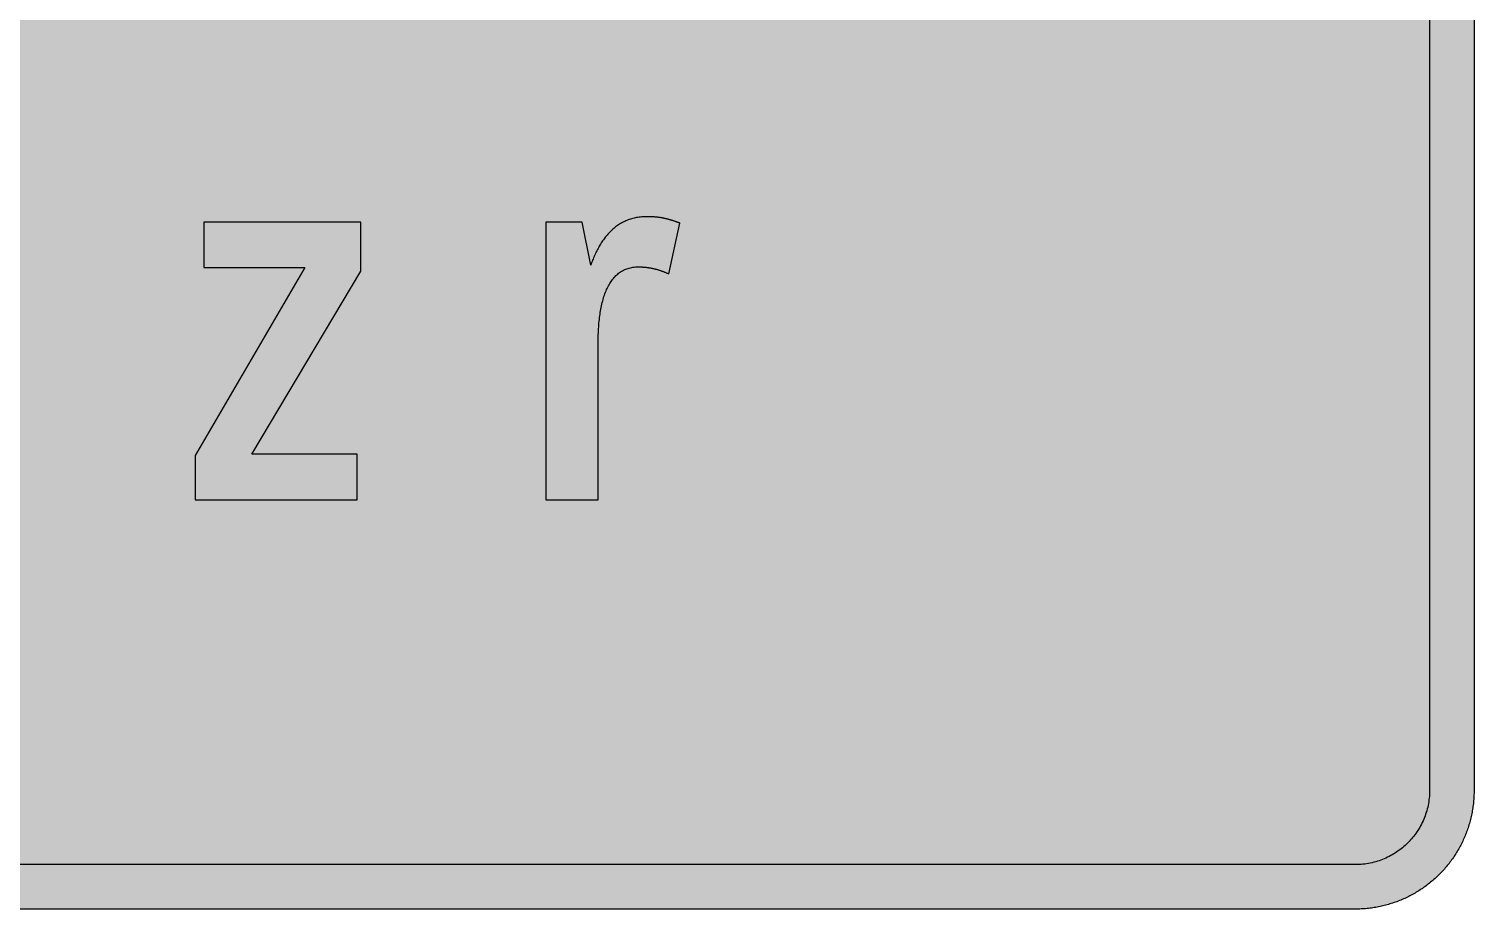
# Model space of a CAD drawing. Header units: millimetres. Extents: x 0 to 318, y 0 to 212.
# Drawn here: x 145.8 to 317.6, y 0.1 to 104.7 of the extents above; entities that cross this region are included whole.
import ezdxf

# ---------------------------------------------------------------- set-up
doc = ezdxf.new("R2010")
doc.units = ezdxf.units.MM

msp = doc.modelspace()

# ---------------------------------------------------------------- hatches: boundary and pattern name
for color, points in [(254, [(14.1633, 0.0536), (13.9878, 0.0533), (13.8125, 0.0559), (13.6373, 0.061), (13.462, 0.0686), (13.2893, 0.0787), (13.114, 0.0914), (12.9413, 0.1041), (12.7686, 0.1219), (12.5959, 0.1397), (12.4231, 0.16), (12.2504, 0.1829), (12.0777, 0.2057), (11.9075, 0.2337), (11.7373, 0.2616), (11.5672, 0.2921), (11.397, 0.3251), (11.2268, 0.3607), (11.0592, 0.3988), (10.8915, 0.4369), (10.7239, 0.4775), (10.5562, 0.5207), (10.3886, 0.5664), (10.2235, 0.6121), (10.0584, 0.6629), (9.8933, 0.7137), (9.7307, 0.7671), (9.5682, 0.8204), (9.4056, 0.8788), (9.2431, 0.9373), (9.083, 0.9982), (8.923, 1.0617), (8.763, 1.1252), (8.6055, 1.1938), (8.4455, 1.2624), (8.2906, 1.331), (8.1331, 1.4046), (7.9781, 1.4783), (7.8232, 1.5545), (7.6708, 1.6332), (7.5184, 1.7145), (7.366, 1.7958), (7.2161, 1.8796), (7.0663, 1.966), (6.919, 2.0523), (6.7716, 2.1438), (6.6243, 2.2352), (6.4795, 2.3266), (6.3348, 2.4232), (6.19, 2.5197), (6.0477, 2.6187), (5.908, 2.7178), (5.7683, 2.8194), (5.6286, 2.9235), (5.4915, 3.0302), (5.3543, 3.1369), (5.2197, 3.2461), (5.0851, 3.3579), (4.953, 3.4722), (4.8209, 3.5865), (4.6914, 3.7033), (4.5644, 3.8202), (4.4348, 3.9395), (4.3104, 4.0615), (4.1859, 4.1859), (4.0615, 4.3104), (3.9395, 4.4348), (3.8202, 4.5618), (3.7033, 4.6914), (3.5865, 4.8209), (3.4722, 4.953), (3.3579, 5.0851), (3.2487, 5.2197), (3.1369, 5.3543), (3.0302, 5.4915), (2.9235, 5.6286), (2.8194, 5.7683), (2.7178, 5.908), (2.6187, 6.0477), (2.5197, 6.19), (2.4232, 6.3348), (2.3266, 6.477), (2.2352, 6.6243), (2.1438, 6.7691), (2.0523, 6.9164), (1.966, 7.0663), (1.8796, 7.2161), (1.7958, 7.366), (1.7145, 7.5184), (1.6332, 7.6708), (1.5545, 7.8232), (1.4783, 7.9781), (1.4046, 8.1331), (1.331, 8.2906), (1.2598, 8.4455), (1.1913, 8.603), (1.1252, 8.763), (1.0592, 8.923), (0.9982, 9.083), (0.9373, 9.2431), (0.8763, 9.4056), (0.8204, 9.5682), (0.7645, 9.7307), (0.7112, 9.8933), (0.6604, 10.0584), (0.6121, 10.2235), (0.5639, 10.3911), (0.5207, 10.5562), (0.4775, 10.7239), (0.4343, 10.8915), (0.3962, 11.0592), (0.3607, 11.2268), (0.3251, 11.397), (0.2921, 11.5672), (0.2616, 11.7373), (0.2311, 11.9075), (0.2057, 12.0802), (0.1803, 12.2504), (0.1575, 12.4231), (0.1372, 12.5959), (0.1194, 12.7686), (0.1041, 12.9413), (0.0889, 13.1166), (0.0787, 13.2893), (0.0686, 13.4645), (0.061, 13.6373), (0.0559, 13.8125), (0.0508, 13.9878), (0.0508, 14.163), (0.0522, 197.6092), (0.0508, 197.7822), (0.0559, 197.9574), (0.061, 198.1327), (0.0686, 198.308), (0.0787, 198.4807), (0.0889, 198.6559), (0.1041, 198.8287), (0.1194, 199.0014), (0.1372, 199.1741), (0.1575, 199.3468), (0.1803, 199.5195), (0.2057, 199.6923), (0.2311, 199.8624), (0.2616, 200.0326), (0.2921, 200.2028), (0.3251, 200.373), (0.3607, 200.5432), (0.3962, 200.7108), (0.4343, 200.8784), (0.4775, 201.0461), (0.5207, 201.2137), (0.5639, 201.3814), (0.6121, 201.5465), (0.6604, 201.7116), (0.7112, 201.8767), (0.7645, 202.0392), (0.8204, 202.2018), (0.8763, 202.3643), (0.9373, 202.5269), (0.9982, 202.6869), (1.0592, 202.8469), (1.1252, 203.007), (1.1913, 203.1644), (1.2598, 203.3245), (1.331, 203.4794), (1.4046, 203.6369), (1.4783, 203.7918), (1.5545, 203.9468), (1.6332, 204.0992), (1.7145, 204.2516), (1.7958, 204.404), (1.8796, 204.5538), (1.966, 204.7037), (2.0523, 204.851), (2.1438, 204.9983), (2.2352, 205.1456), (2.3266, 205.2904), (2.4232, 205.4352), (2.5197, 205.58), (2.6187, 205.7222), (2.7178, 205.8619), (2.8194, 206.0016), (2.9235, 206.1413), (3.0302, 206.2785), (3.1369, 206.4156), (3.2487, 206.5503), (3.3579, 206.6849), (3.4722, 206.817), (3.5865, 206.949), (3.7033, 207.0786), (3.8202, 207.2056), (3.9395, 207.3351), (4.0615, 207.4596), (4.1859, 207.584), (4.3104, 207.7085), (4.4348, 207.8304), (4.5644, 207.9498), (4.6914, 208.0666), (4.8209, 208.1835), (4.953, 208.2978), (5.0851, 208.4121), (5.2197, 208.5213), (5.3543, 208.6331), (5.4915, 208.7397), (5.6286, 208.8464), (5.7683, 208.9506), (5.908, 209.0522), (6.0477, 209.1512), (6.19, 209.2503), (6.3348, 209.3468), (6.4795, 209.4433), (6.6243, 209.5348), (6.7716, 209.6262), (6.919, 209.7176), (7.0663, 209.804), (7.2161, 209.8904), (7.366, 209.9742), (7.5184, 210.0555), (7.6708, 210.1367), (7.8232, 210.2155), (7.9781, 210.2917), (8.1331, 210.3653), (8.2906, 210.439), (8.4455, 210.5101), (8.6055, 210.5787), (8.763, 210.6447), (8.923, 210.7108), (9.083, 210.7717), (9.2431, 210.8327), (9.4056, 210.8937), (9.5682, 210.9495), (9.7307, 211.0054), (9.8933, 211.0588), (10.0584, 211.1096), (10.2235, 211.1578), (10.3886, 211.2061), (10.5562, 211.2493), (10.7239, 211.2924), (10.8915, 211.3356), (11.0592, 211.3737), (11.2268, 211.4093), (11.397, 211.4448), (11.5672, 211.4779), (11.7373, 211.5083), (11.9075, 211.5388), (12.0777, 211.5642), (12.2504, 211.5896), (12.4231, 211.6125), (12.5959, 211.6328), (12.7686, 211.6506), (12.9413, 211.6658), (13.114, 211.6811), (13.2893, 211.6912), (13.462, 211.7014), (13.6373, 211.709), (13.8125, 211.7141), (13.9878, 211.7192), (14.163, 211.7192), (303.4411, 211.7203), (303.6164, 211.7192), (303.7891, 211.7141), (303.9643, 211.709), (304.1396, 211.7014), (304.3149, 211.6912), (304.4876, 211.6811), (304.6603, 211.6658), (304.8356, 211.6506), (305.0083, 211.6328), (305.181, 211.6125), (305.3512, 211.5896), (305.5239, 211.5642), (305.6941, 211.5388), (305.8668, 211.5083), (306.037, 211.4779), (306.2072, 211.4448), (306.3748, 211.4093), (306.545, 211.3737), (306.7126, 211.3356), (306.8803, 211.2924), (307.0479, 211.2493), (307.213, 211.2061), (307.3781, 211.1578), (307.5432, 211.1096), (307.7083, 211.0588), (307.8734, 211.0054), (308.036, 210.9495), (308.1985, 210.8937), (308.3611, 210.8327), (308.5211, 210.7717), (308.6811, 210.7108), (308.8411, 210.6447), (308.9986, 210.5787), (309.1561, 210.5101), (309.3136, 210.439), (309.4711, 210.3653), (309.626, 210.2917), (309.7784, 210.2155), (309.9333, 210.1367), (310.0857, 210.0555), (310.2381, 209.9742), (310.388, 209.8904), (310.5379, 209.804), (310.6852, 209.7176), (310.8325, 209.6262), (310.9798, 209.5348), (311.1246, 209.4433), (311.2694, 209.3468), (311.4116, 209.2503), (311.5539, 209.1512), (311.6961, 209.0522), (311.8358, 208.9506), (311.9755, 208.8464), (312.1127, 208.7397), (312.2473, 208.6331), (312.3844, 208.5213), (312.5165, 208.4121), (312.6511, 208.2978), (312.7807, 208.1835), (312.9128, 208.0666), (313.0398, 207.9498), (313.1668, 207.8304), (313.2938, 207.7085), (313.4182, 207.584), (313.5427, 207.4596), (313.6621, 207.3351), (313.784, 207.2056), (313.9008, 207.0786), (314.0177, 206.949), (314.132, 206.817), (314.2463, 206.6849), (314.3555, 206.5503), (314.4647, 206.4156), (314.5739, 206.2785), (314.6781, 206.1413), (314.7822, 206.0016), (314.8863, 205.8619), (314.9854, 205.7222), (315.0845, 205.58), (315.181, 205.4352), (315.275, 205.2904), (315.3689, 205.1456), (315.4604, 204.9983), (315.5493, 204.851), (315.6382, 204.7037), (315.7245, 204.5538), (315.8084, 204.404), (315.8896, 204.2516), (315.9684, 204.0992), (316.0471, 203.9468), (316.1233, 203.7918), (316.1995, 203.6369), (316.2706, 203.4794), (316.3418, 203.3245), (316.4103, 203.1644), (316.4764, 203.007), (316.5424, 202.8469), (316.6059, 202.6869), (316.6669, 202.5269), (316.7253, 202.3643), (316.7812, 202.2018), (316.8371, 202.0392), (316.8904, 201.8767), (316.9412, 201.7116), (316.9895, 201.5465), (317.0377, 201.3814), (317.0834, 201.2137), (317.1266, 201.0461), (317.1673, 200.8784), (317.2054, 200.7108), (317.2435, 200.5432), (317.2765, 200.373), (317.3095, 200.2028), (317.34, 200.0326), (317.3705, 199.8624), (317.3959, 199.6923), (317.4213, 199.5195), (317.4441, 199.3468), (317.4644, 199.1741), (317.4822, 199.0014), (317.4975, 198.8287), (317.5127, 198.6559), (317.5229, 198.4807), (317.533, 198.308), (317.5406, 198.1327), (317.5457, 197.9574), (317.5508, 197.7822), (317.5508, 197.6069), (317.5522, 14.1647), (317.5508, 13.9878), (317.5457, 13.8125), (317.5406, 13.6373), (317.533, 13.4645), (317.5229, 13.2893), (317.5127, 13.1166), (317.4975, 12.9413), (317.4822, 12.7686), (317.4644, 12.5959), (317.4441, 12.4231), (317.4213, 12.2504), (317.3959, 12.0802), (317.3705, 11.9075), (317.34, 11.7373), (317.3095, 11.5672), (317.2765, 11.397), (317.2435, 11.2268), (317.2054, 11.0592), (317.1673, 10.8915), (317.1266, 10.7239), (317.0834, 10.5562), (317.0377, 10.3911), (316.9895, 10.2235), (316.9412, 10.0584), (316.8904, 9.8933), (316.8371, 9.7307), (316.7812, 9.5682), (316.7253, 9.4056), (316.6669, 9.2431), (316.6059, 9.083), (316.5424, 8.923), (316.4764, 8.763), (316.4103, 8.603), (316.3418, 8.4455), (316.2706, 8.2906), (316.1995, 8.1331), (316.1233, 7.9781), (316.0471, 7.8232), (315.9684, 7.6708), (315.8896, 7.5184), (315.8084, 7.366), (315.7245, 7.2161), (315.6382, 7.0663), (315.5493, 6.9164), (315.4604, 6.7691), (315.3689, 6.6243), (315.275, 6.477), (315.181, 6.3348), (315.0845, 6.19), (314.9854, 6.0477), (314.8863, 5.908), (314.7822, 5.7683), (314.6781, 5.6286), (314.5739, 5.4915), (314.4647, 5.3543), (314.3555, 5.2197), (314.2463, 5.0851), (314.132, 4.953), (314.0177, 4.8209), (313.9008, 4.6914), (313.784, 4.5618), (313.6621, 4.4348), (313.5427, 4.3104), (313.4182, 4.1859), (313.2938, 4.0615), (313.1668, 3.9395), (313.0398, 3.8202), (312.9128, 3.7033), (312.7807, 3.5865), (312.6511, 3.4722), (312.5165, 3.3579), (312.3844, 3.2461), (312.2473, 3.1369), (312.1127, 3.0302), (311.9755, 2.9235), (311.8358, 2.8194), (311.6961, 2.7178), (311.5539, 2.6187), (311.4116, 2.5197), (311.2694, 2.4232), (311.1246, 2.3266), (310.9798, 2.2352), (310.8325, 2.1438), (310.6852, 2.0523), (310.5379, 1.966), (310.388, 1.8796), (310.2381, 1.7958), (310.0857, 1.7145), (309.9333, 1.6332), (309.7784, 1.5545), (309.626, 1.4783), (309.4711, 1.4046), (309.3136, 1.331), (309.1561, 1.2624), (308.9986, 1.1938), (308.8411, 1.1252), (308.6811, 1.0617), (308.5211, 0.9982), (308.3611, 0.9373), (308.1985, 0.8788), (308.036, 0.8204), (307.8734, 0.7671), (307.7083, 0.7137), (307.5432, 0.6629), (307.3781, 0.6121), (307.213, 0.5664), (307.0479, 0.5207), (306.8803, 0.4775), (306.7126, 0.4369), (306.545, 0.3988), (306.3748, 0.3607), (306.2072, 0.3251), (306.037, 0.2921), (305.8668, 0.2616), (305.6941, 0.2337), (305.5239, 0.2057), (305.3512, 0.1829), (305.181, 0.16), (305.0083, 0.1397), (304.8356, 0.1219), (304.6603, 0.1041), (304.4876, 0.0914), (304.3149, 0.0787), (304.1396, 0.0686), (303.9643, 0.061), (303.7891, 0.0559), (303.6164, 0.0533), (303.4411, 0.0533)]), (24, [(14.1633, 5.3453), (13.9344, 5.3467), (13.7084, 5.3543), (13.4849, 5.3696), (13.2613, 5.3899), (13.0378, 5.4153), (12.8194, 5.4458), (12.6009, 5.4813), (12.385, 5.522), (12.1717, 5.5702), (11.9583, 5.621), (11.7475, 5.6794), (11.5392, 5.7404), (11.3335, 5.8064), (11.1303, 5.8801), (10.9296, 5.9563), (10.729, 6.0376), (10.5334, 6.1239), (10.3378, 6.2128), (10.1473, 6.3094), (9.9593, 6.4084), (9.7714, 6.5126), (9.5885, 6.6218), (9.4082, 6.7335), (9.2304, 6.8504), (9.0576, 6.9698), (8.8849, 7.0968), (8.7173, 7.2238), (8.5522, 7.3584), (8.3896, 7.4955), (8.2321, 7.6352), (8.0772, 7.78), (7.9273, 7.9273), (7.7775, 8.0772), (7.6352, 8.2321), (7.493, 8.3922), (7.3558, 8.5522), (7.2238, 8.7173), (7.0942, 8.8875), (6.9698, 9.0576), (6.8504, 9.2329), (6.7335, 9.4107), (6.6192, 9.591), (6.5126, 9.7739), (6.4084, 9.9593), (6.3068, 10.1473), (6.2128, 10.3403), (6.1214, 10.5334), (6.035, 10.7315), (5.9538, 10.9296), (5.8776, 11.1303), (5.8064, 11.3335), (5.7404, 11.5418), (5.6769, 11.75), (5.621, 11.9583), (5.5677, 12.1717), (5.522, 12.385), (5.4813, 12.6009), (5.4432, 12.8194), (5.4127, 13.0404), (5.3873, 13.2613), (5.3696, 13.4849), (5.3543, 13.7084), (5.3467, 13.937), (5.3416, 14.163), (5.3439, 197.6092), (5.3467, 197.8355), (5.3543, 198.0616), (5.3696, 198.2851), (5.3873, 198.5086), (5.4127, 198.7321), (5.4432, 198.9506), (5.4813, 199.169), (5.522, 199.3849), (5.5677, 199.5983), (5.621, 199.8116), (5.6769, 200.0225), (5.7404, 200.2307), (5.8064, 200.4365), (5.8776, 200.6397), (5.9538, 200.8403), (6.035, 201.041), (6.1214, 201.2366), (6.2128, 201.4322), (6.3068, 201.6227), (6.4084, 201.8106), (6.5126, 201.9986), (6.6192, 202.1815), (6.7335, 202.3618), (6.8504, 202.5396), (6.9698, 202.7123), (7.0942, 202.885), (7.2238, 203.0527), (7.3558, 203.2178), (7.493, 203.3803), (7.6352, 203.5378), (7.7775, 203.6928), (7.9273, 203.8426), (8.0772, 203.9925), (8.2321, 204.1347), (8.3896, 204.277), (8.5522, 204.4141), (8.7173, 204.5462), (8.8849, 204.6757), (9.0576, 204.8002), (9.2304, 204.9196), (9.4082, 205.0364), (9.5885, 205.1507), (9.7714, 205.2574), (9.9593, 205.3615), (10.1473, 205.4631), (10.3378, 205.5571), (10.5334, 205.6486), (10.729, 205.7349), (10.9296, 205.8162), (11.1303, 205.8924), (11.3335, 205.9635), (11.5392, 206.0296), (11.7475, 206.0931), (11.9583, 206.1489), (12.1717, 206.2023), (12.385, 206.248), (12.6009, 206.2886), (12.8194, 206.3267), (13.0378, 206.3572), (13.2613, 206.3826), (13.4849, 206.4004), (13.7084, 206.4156), (13.9344, 206.4233), (14.163, 206.4283), (303.4411, 206.4286), (303.6672, 206.4233), (303.8932, 206.4156), (304.1193, 206.4004), (304.3428, 206.3826), (304.5638, 206.3572), (304.7822, 206.3267), (305.0007, 206.2886), (305.2166, 206.248), (305.4325, 206.2023), (305.6433, 206.1489), (305.8541, 206.0931), (306.0624, 206.0296), (306.2681, 205.9635), (306.4713, 205.8924), (306.6745, 205.8162), (306.8726, 205.7349), (307.0708, 205.6486), (307.2638, 205.5571), (307.4543, 205.4631), (307.6448, 205.3615), (307.8302, 205.2574), (308.0131, 205.1507), (308.1934, 205.0364), (308.3712, 204.9196), (308.5465, 204.8002), (308.7167, 204.6757), (308.8843, 204.5462), (309.0494, 204.4141), (309.212, 204.277), (309.3695, 204.1347), (309.5244, 203.9925), (309.6768, 203.8426), (309.8241, 203.6928), (309.9689, 203.5378), (310.1086, 203.3803), (310.2458, 203.2178), (310.3778, 203.0527), (310.5074, 202.885), (310.6318, 202.7123), (310.7538, 202.5396), (310.8706, 202.3618), (310.9824, 202.1815), (311.0916, 201.9986), (311.1957, 201.8106), (311.2948, 201.6227), (311.3888, 201.4322), (311.4802, 201.2366), (311.5666, 201.041), (311.6478, 200.8403), (311.724, 200.6397), (311.7952, 200.4365), (311.8637, 200.2307), (311.9247, 200.0225), (311.9806, 199.8116), (312.0339, 199.5983), (312.0796, 199.3849), (312.1203, 199.169), (312.1584, 198.9506), (312.1889, 198.7321), (312.2143, 198.5086), (312.2346, 198.2851), (312.2473, 198.0616), (312.2574, 197.8355), (312.26, 197.6069), (312.2605, 14.1647), (312.2574, 13.937), (312.2473, 13.7084), (312.2346, 13.4849), (312.2143, 13.2613), (312.1889, 13.0404), (312.1584, 12.8194), (312.1203, 12.6009), (312.0796, 12.385), (312.0339, 12.1717), (311.9806, 11.9583), (311.9247, 11.75), (311.8637, 11.5418), (311.7952, 11.3335), (311.724, 11.1303), (311.6478, 10.9296), (311.5666, 10.7315), (311.4802, 10.5334), (311.3888, 10.3403), (311.2948, 10.1473), (311.1957, 9.9593), (311.0916, 9.7739), (310.9824, 9.591), (310.8706, 9.4107), (310.7538, 9.2329), (310.6318, 9.0576), (310.5074, 8.8875), (310.3778, 8.7173), (310.2458, 8.5522), (310.1086, 8.3922), (309.9689, 8.2321), (309.8241, 8.0772), (309.6768, 7.9273), (309.5244, 7.78), (309.3695, 7.6352), (309.212, 7.4955), (309.0494, 7.3584), (308.8843, 7.2238), (308.7167, 7.0968), (308.5465, 6.9698), (308.3712, 6.8504), (308.1934, 6.7335), (308.0131, 6.6218), (307.8302, 6.5126), (307.6448, 6.4084), (307.4543, 6.3094), (307.2638, 6.2128), (307.0708, 6.1239), (306.8726, 6.0376), (306.6745, 5.9563), (306.4713, 5.8801), (306.2681, 5.8064), (306.0624, 5.7404), (305.8541, 5.6794), (305.6433, 5.621), (305.4325, 5.5702), (305.2166, 5.522), (305.0007, 5.4813), (304.7822, 5.4458), (304.5638, 5.4153), (304.3428, 5.3899), (304.1193, 5.3696), (303.8932, 5.3543), (303.6672, 5.3467), (303.4411, 5.3442)]), (254, [(185.251, 75.9146), (185.251, 81.7559), (166.5813, 81.7559), (166.5813, 76.358), (178.5828, 76.358), (165.5657, 54.0064), (165.5657, 48.7369), (184.8058, 48.7369), (184.8058, 54.133), (172.296, 54.133)]), (254, [(218.2068, 76.4215), (218.2495, 76.421), (218.2952, 76.421), (218.3409, 76.4184), (218.3867, 76.4184), (218.4324, 76.4184), (218.4781, 76.4159), (218.5238, 76.4159), (218.5721, 76.4134), (218.6203, 76.4108), (218.6661, 76.4083), (218.7143, 76.4057), (218.7626, 76.4032), (218.8108, 76.4007), (218.8591, 76.3981), (218.9099, 76.393), (218.9582, 76.3905), (219.009, 76.3854), (219.0598, 76.3803), (219.108, 76.3753), (219.1588, 76.3702), (219.2122, 76.3626), (219.263, 76.3575), (219.3163, 76.3499), (219.3671, 76.3422), (219.4204, 76.3346), (219.4738, 76.327), (219.5271, 76.3194), (219.5805, 76.3092), (219.6363, 76.3016), (219.6897, 76.2914), (219.7456, 76.2813), (219.8014, 76.2686), (219.8573, 76.2584), (219.9132, 76.2457), (219.9716, 76.233), (220.0275, 76.2203), (220.0859, 76.2076), (220.1443, 76.1924), (220.2028, 76.1797), (220.2612, 76.1644), (220.3221, 76.1467), (220.3806, 76.1314), (220.4415, 76.1136), (220.5025, 76.0959), (220.5634, 76.0781), (220.6269, 76.0603), (220.6879, 76.04), (220.7514, 76.0197), (220.8149, 75.9993), (220.8784, 75.9765), (220.9419, 75.9536), (221.0079, 75.9308), (221.0714, 75.9079), (221.1375, 75.8825), (221.2035, 75.8571), (221.2721, 75.8317), (221.3381, 75.8063), (221.4067, 75.7784), (221.4753, 75.7504), (221.5439, 75.7199), (221.615, 75.6895), (221.6836, 75.659), (221.7547, 75.6285), (221.8258, 75.5955), (223.1595, 81.6292), (223.0984, 81.6483), (223.0399, 81.6686), (222.9815, 81.6889), (222.9231, 81.7093), (222.8672, 81.7296), (222.8088, 81.7499), (222.7529, 81.7702), (222.6945, 81.788), (222.6386, 81.8083), (222.5827, 81.8261), (222.5269, 81.8464), (222.471, 81.8642), (222.4151, 81.882), (222.3592, 81.8998), (222.3059, 81.9175), (222.25, 81.9353), (222.1941, 81.9531), (222.1408, 81.9683), (222.0849, 81.9861), (222.029, 82.0014), (221.9757, 82.0191), (221.9198, 82.0344), (221.8639, 82.0496), (221.8106, 82.0649), (221.7547, 82.0801), (221.6988, 82.0953), (221.6455, 82.108), (221.5896, 82.1233), (221.5337, 82.136), (221.4778, 82.1512), (221.422, 82.1639), (221.3635, 82.1766), (221.3077, 82.1893), (221.2518, 82.1995), (221.1934, 82.2122), (221.1349, 82.2249), (221.0765, 82.235), (221.0181, 82.2452), (220.9597, 82.2554), (220.9013, 82.2655), (220.8403, 82.2757), (220.7819, 82.2858), (220.7209, 82.2935), (220.66, 82.3036), (220.5965, 82.3112), (220.5355, 82.3189), (220.472, 82.3265), (220.4085, 82.3341), (220.3425, 82.3392), (220.279, 82.3468), (220.2129, 82.3519), (220.1469, 82.357), (220.0783, 82.362), (220.0123, 82.3671), (219.9437, 82.3722), (219.8726, 82.3747), (219.8014, 82.3798), (219.7303, 82.3824), (219.6592, 82.3849), (219.5855, 82.3874), (219.5119, 82.3874), (219.4382, 82.39), (219.362, 82.39), (219.2858, 82.39), (219.1156, 82.3874), (218.9505, 82.3824), (218.7854, 82.3722), (218.6254, 82.3595), (218.4654, 82.3443), (218.3105, 82.3239), (218.1555, 82.3011), (218.0031, 82.2757), (217.8533, 82.2452), (217.7059, 82.2122), (217.5612, 82.1741), (217.4189, 82.1334), (217.2767, 82.0903), (217.137, 82.0445), (217.0024, 81.9963), (216.8677, 81.9429), (216.7357, 81.8871), (216.6036, 81.8286), (216.4766, 81.7677), (216.3496, 81.7016), (216.2277, 81.6356), (216.1057, 81.5645), (215.9838, 81.4908), (215.867, 81.4146), (215.7501, 81.3359), (215.6358, 81.2571), (215.5241, 81.1733), (215.4149, 81.087), (215.3056, 80.9981), (215.199, 80.9066), (215.0948, 80.8126), (214.9907, 80.7161), (214.8916, 80.6171), (214.79, 80.5155), (214.6935, 80.4113), (214.597, 80.3072), (214.503, 80.198), (214.4116, 80.0887), (214.3201, 79.977), (214.2312, 79.8627), (214.1449, 79.7484), (214.0585, 79.629), (213.9747, 79.5096), (213.8934, 79.3877), (213.8121, 79.2632), (213.7334, 79.1388), (213.6546, 79.0092), (213.5784, 78.8797), (213.5048, 78.7502), (213.4311, 78.6181), (213.36, 78.4835), (213.2889, 78.3488), (213.2203, 78.2091), (213.1543, 78.072), (213.0882, 77.9323), (213.0247, 77.79), (212.9612, 77.6478), (212.8977, 77.503), (212.8368, 77.3582), (212.7783, 77.2109), (212.7199, 77.0636), (212.664, 76.9137), (212.6082, 76.7639), (212.5548, 76.6115), (211.54, 81.7559), (207.221, 81.7559), (207.221, 48.7369), (213.4443, 48.7369), (213.4443, 67.4052), (213.4438, 67.6478), (213.4464, 67.8891), (213.4514, 68.1279), (213.4591, 68.3641), (213.4667, 68.5978), (213.4768, 68.8289), (213.4895, 69.0601), (213.5048, 69.2861), (213.52, 69.5122), (213.5403, 69.7332), (213.5607, 69.9516), (213.5835, 70.17), (213.6089, 70.3834), (213.6343, 70.5942), (213.6648, 70.805), (213.6953, 71.0108), (213.7308, 71.2114), (213.7664, 71.4121), (213.8045, 71.6102), (213.8451, 71.8033), (213.8883, 71.9938), (213.9315, 72.1792), (213.9798, 72.3646), (214.028, 72.5449), (214.0814, 72.7227), (214.1347, 72.8955), (214.1931, 73.0656), (214.2515, 73.2333), (214.315, 73.3958), (214.3785, 73.5559), (214.4446, 73.7133), (214.5157, 73.8657), (214.5868, 74.0131), (214.6605, 74.1578), (214.7392, 74.2975), (214.818, 74.4347), (214.9018, 74.5668), (214.9856, 74.6963), (215.0745, 74.8208), (215.1634, 74.9402), (215.2574, 75.057), (215.3539, 75.1688), (215.453, 75.2754), (215.5546, 75.377), (215.6587, 75.4761), (215.7654, 75.5701), (215.8746, 75.659), (215.9889, 75.7428), (216.1032, 75.8241), (216.2226, 75.8977), (216.3445, 75.9689), (216.469, 76.0349), (216.596, 76.0959), (216.728, 76.1517), (216.8627, 76.2), (216.9973, 76.2457), (217.1395, 76.2864), (217.2818, 76.3219), (217.4265, 76.3524), (217.5764, 76.3753), (217.7288, 76.3956), (217.8837, 76.4083), (218.0438, 76.4184), (218.2063, 76.421)])]:
    msp.add_hatch(color=color).paths.add_polyline_path(points)
h = msp.add_hatch(color=254)
h.paths.add_polyline_path([(149.6907, 81.7559), (149.6907, 76.6766), (153.501, 76.6766), (153.501, 46.1324), (153.4998, 45.9969), (153.4973, 45.8622), (153.4922, 45.7327), (153.4871, 45.6082), (153.482, 45.4838), (153.4744, 45.3619), (153.4643, 45.245), (153.4516, 45.1282), (153.4414, 45.0164), (153.4262, 44.9072), (153.4109, 44.8005), (153.3957, 44.6964), (153.3754, 44.5922), (153.3576, 44.4932), (153.3373, 44.3967), (153.3144, 44.3052), (153.2915, 44.2138), (153.2661, 44.1249), (153.2382, 44.0385), (153.2128, 43.9547), (153.1823, 43.8734), (153.1518, 43.7921), (153.1214, 43.7159), (153.0883, 43.6423), (153.0528, 43.5712), (153.0172, 43.5), (152.9817, 43.434), (152.9436, 43.368), (152.9029, 43.307), (152.8623, 43.246), (152.8191, 43.1876), (152.7759, 43.1317), (152.7327, 43.0784), (152.687, 43.0251), (152.6388, 42.9768), (152.5905, 42.9285), (152.5422, 42.8828), (152.4914, 42.8396), (152.4381, 42.7965), (152.3848, 42.7584), (152.3314, 42.7203), (152.2755, 42.6847), (152.2197, 42.6491), (152.1612, 42.6187), (152.1028, 42.5882), (152.0419, 42.5577), (151.9809, 42.5323), (151.9174, 42.5069), (151.8539, 42.484), (151.7904, 42.4612), (151.7244, 42.4409), (151.6583, 42.4231), (151.5897, 42.4078), (151.5186, 42.3926), (151.45, 42.3774), (151.3789, 42.3672), (151.3053, 42.3545), (151.2316, 42.3469), (151.1579, 42.3393), (151.0817, 42.3316), (151.0055, 42.3291), (150.9268, 42.324), (150.8481, 42.324), (150.7693, 42.3215), (150.7185, 42.3215), (150.6677, 42.3215), (150.6144, 42.324), (150.5636, 42.324), (150.5128, 42.3266), (150.4594, 42.3266), (150.4086, 42.3291), (150.3553, 42.3316), (150.302, 42.3342), (150.2486, 42.3367), (150.1953, 42.3393), (150.1419, 42.3418), (150.0886, 42.3443), (150.0353, 42.3494), (149.9819, 42.352), (149.9286, 42.357), (149.8727, 42.3621), (149.8194, 42.3647), (149.7635, 42.3697), (149.7076, 42.3748), (149.6543, 42.3824), (149.5984, 42.3875), (149.5425, 42.3926), (149.4866, 42.4002), (149.4307, 42.4053), (149.3749, 42.4129), (149.319, 42.418), (149.2631, 42.4256), (149.2072, 42.4332), (149.1513, 42.4409), (149.0955, 42.4485), (149.0396, 42.4561), (148.9812, 42.4663), (148.9253, 42.4739), (148.8694, 42.4815), (148.811, 42.4917), (148.7551, 42.5018), (148.6967, 42.5094), (148.6408, 42.5196), (148.5824, 42.5298), (148.5265, 42.5399), (148.4681, 42.5501), (148.4122, 42.5602), (148.3538, 42.5704), (148.2979, 42.5831), (148.2395, 42.5933), (148.1836, 42.6034), (148.1252, 42.6161), (148.0693, 42.6288), (148.0109, 42.639), (147.955, 42.6517), (147.8966, 42.6644), (147.8382, 42.6771), (147.7823, 42.6898), (147.7239, 42.7025), (147.668, 42.7152), (147.6121, 42.7304), (147.5537, 42.7431), (147.4978, 42.7584), (147.4394, 42.7711), (147.3835, 42.7863), (147.3276, 42.799), (147.2692, 42.8142), (147.2133, 42.8295), (146.0708, 37.9412), (146.1414, 37.9171), (146.2151, 37.8917), (146.2888, 37.8689), (146.3624, 37.846), (146.4361, 37.8231), (146.5123, 37.8003), (146.5885, 37.7749), (146.6672, 37.752), (146.7434, 37.7292), (146.8222, 37.7088), (146.9009, 37.686), (146.9822, 37.6631), (147.0635, 37.6403), (147.1447, 37.6199), (147.226, 37.5971), (147.3073, 37.5768), (147.3911, 37.5564), (147.4749, 37.5336), (147.5588, 37.5133), (147.6426, 37.4929), (147.7264, 37.4726), (147.8128, 37.4548), (147.8991, 37.4345), (147.9855, 37.4142), (148.0718, 37.3964), (148.1582, 37.3786), (148.2471, 37.3583), (148.3335, 37.3405), (148.4224, 37.3228), (148.5113, 37.3075), (148.6002, 37.2897), (148.6891, 37.2745), (148.778, 37.2567), (148.8694, 37.2415), (148.9583, 37.2262), (149.0472, 37.211), (149.1386, 37.1958), (149.2301, 37.1831), (149.319, 37.1678), (149.4104, 37.1551), (149.5019, 37.1424), (149.5933, 37.1297), (149.6847, 37.117), (149.7762, 37.1069), (149.8676, 37.0942), (149.9591, 37.084), (150.0505, 37.0738), (150.1419, 37.0662), (150.2334, 37.0561), (150.3248, 37.0484), (150.4163, 37.0408), (150.5077, 37.0332), (150.5991, 37.0256), (150.6906, 37.018), (150.782, 37.0129), (150.8735, 37.0078), (150.9624, 37.0027), (151.0538, 37.0002), (151.1452, 36.9951), (151.2341, 36.9926), (151.3256, 36.99), (151.4145, 36.99), (151.5034, 36.9875), (151.5948, 36.9875), (151.8641, 36.99), (152.1308, 37.0002), (152.3924, 37.0129), (152.6489, 37.0332), (152.8978, 37.0586), (153.1442, 37.0891), (153.3855, 37.1246), (153.6217, 37.1653), (153.8503, 37.211), (154.0764, 37.2643), (154.2974, 37.3202), (154.5133, 37.3837), (154.7241, 37.4498), (154.9298, 37.5209), (155.133, 37.5996), (155.3286, 37.6809), (155.5217, 37.7673), (155.7071, 37.8612), (155.89, 37.9578), (156.0678, 38.0594), (156.2405, 38.166), (156.4107, 38.2753), (156.5732, 38.3921), (156.7332, 38.5115), (156.8882, 38.6359), (157.038, 38.7655), (157.1854, 38.8976), (157.3276, 39.0373), (157.4648, 39.1795), (157.5968, 39.3243), (157.7264, 39.4767), (157.8508, 39.6316), (157.9702, 39.7891), (158.0845, 39.9542), (158.1963, 40.1193), (158.303, 40.292), (158.4071, 40.4673), (158.5062, 40.6451), (158.6001, 40.828), (158.6916, 41.0159), (158.7779, 41.2064), (158.8618, 41.3995), (158.9405, 41.5976), (159.0142, 41.7982), (159.0853, 42.004), (159.1513, 42.2123), (159.2148, 42.4256), (159.2758, 42.6415), (159.3291, 42.86), (159.3825, 43.0809), (159.4307, 43.307), (159.4739, 43.5356), (159.5145, 43.7667), (159.5501, 44.003), (159.5831, 44.2392), (159.6136, 44.4805), (159.639, 44.7243), (159.6619, 44.9707), (159.6796, 45.2222), (159.6949, 45.4736), (159.7076, 45.7302), (159.7152, 45.9892), (159.7203, 46.2483), (159.7228, 46.5125), (159.7244, 81.7559)])
edge = h.paths.add_edge_path(flags=16)
edge.add_line((152.2938, 92.1699), (152.2933, 92.0521))
edge.add_line((152.2933, 92.0521), (152.2984, 91.9378))
edge.add_line((152.2984, 91.9378), (152.3035, 91.8235))
edge.add_line((152.3035, 91.8235), (152.3136, 91.7118))
edge.add_line((152.3136, 91.7118), (152.3263, 91.6))
edge.add_line((152.3263, 91.6), (152.339, 91.4908))
edge.add_line((152.339, 91.4908), (152.3568, 91.3816))
edge.add_line((152.3568, 91.3816), (152.3771, 91.2724))
edge.add_line((152.3771, 91.2724), (152.3975, 91.1657))
edge.add_line((152.3975, 91.1657), (152.4229, 91.059))
edge.add_line((152.4229, 91.059), (152.4508, 90.9549))
edge.add_line((152.4508, 90.9549), (152.4787, 90.8507))
edge.add_line((152.4787, 90.8507), (152.5092, 90.7491))
edge.add_line((152.5092, 90.7491), (152.5448, 90.6475))
edge.add_line((152.5448, 90.6475), (152.5803, 90.5485))
edge.add_line((152.5803, 90.5485), (152.6184, 90.4494))
edge.add_line((152.6184, 90.4494), (152.6591, 90.3529))
edge.add_line((152.6591, 90.3529), (152.7023, 90.2564))
edge.add_line((152.7023, 90.2564), (152.748, 90.1624))
edge.add_line((152.748, 90.1624), (152.7962, 90.0709))
edge.add_line((152.7962, 90.0709), (152.8445, 89.9795))
edge.add_line((152.8445, 89.9795), (152.8953, 89.8881))
edge.add_line((152.8953, 89.8881), (152.9512, 89.8017))
edge.add_line((152.9512, 89.8017), (153.0045, 89.7153))
edge.add_line((153.0045, 89.7153), (153.0629, 89.629))
edge.add_line((153.0629, 89.629), (153.1239, 89.5452))
edge.add_line((153.1239, 89.5452), (153.1849, 89.4639))
edge.add_line((153.1849, 89.4639), (153.2484, 89.3851))
edge.add_line((153.2484, 89.3851), (153.3144, 89.3064))
edge.add_line((153.3144, 89.3064), (153.383, 89.2302))
edge.add_line((153.383, 89.2302), (153.4516, 89.154))
edge.add_line((153.4516, 89.154), (153.5227, 89.0803))
edge.add_line((153.5227, 89.0803), (153.5963, 89.0092))
edge.add_line((153.5963, 89.0092), (153.67, 88.9406))
edge.add_line((153.67, 88.9406), (153.7462, 88.8721))
edge.add_line((153.7462, 88.8721), (153.8249, 88.806))
edge.add_line((153.8249, 88.806), (153.9062, 88.7425))
edge.add_line((153.9062, 88.7425), (153.9875, 88.6816))
edge.add_line((153.9875, 88.6816), (154.0713, 88.6231))
edge.add_line((154.0713, 88.6231), (154.1551, 88.5647))
edge.add_line((154.1551, 88.5647), (154.2415, 88.5088))
edge.add_line((154.2415, 88.5088), (154.3304, 88.4555))
edge.add_line((154.3304, 88.4555), (154.4193, 88.4022))
edge.add_line((154.4193, 88.4022), (154.5107, 88.3539))
edge.add_line((154.5107, 88.3539), (154.6047, 88.3056))
edge.add_line((154.6047, 88.3056), (154.6987, 88.2599))
edge.add_line((154.6987, 88.2599), (154.7952, 88.2193))
edge.add_line((154.7952, 88.2193), (154.8917, 88.1761))
edge.add_line((154.8917, 88.1761), (154.9908, 88.138))
edge.add_line((154.9908, 88.138), (155.0899, 88.1024))
edge.add_line((155.0899, 88.1024), (155.1915, 88.0694))
edge.add_line((155.1915, 88.0694), (155.2931, 88.0364))
edge.add_line((155.2931, 88.0364), (155.3972, 88.0085))
edge.add_line((155.3972, 88.0085), (155.5013, 87.9805))
edge.add_line((155.5013, 87.9805), (155.608, 87.9577))
edge.add_line((155.608, 87.9577), (155.7147, 87.9348))
edge.add_line((155.7147, 87.9348), (155.8239, 87.9145))
edge.add_line((155.8239, 87.9145), (155.9331, 87.8992))
edge.add_line((155.9331, 87.8992), (156.0424, 87.884))
edge.add_line((156.0424, 87.884), (156.1541, 87.8713))
edge.add_line((156.1541, 87.8713), (156.2684, 87.8637))
edge.add_line((156.2684, 87.8637), (156.3802, 87.8561))
edge.add_line((156.3802, 87.8561), (156.4945, 87.8535))
edge.add_line((156.4945, 87.8535), (156.6113, 87.851))
edge.add_line((156.6113, 87.851), (156.7256, 87.8535))
edge.add_line((156.7256, 87.8535), (156.8425, 87.8561))
edge.add_line((156.8425, 87.8561), (156.9542, 87.8637))
edge.add_line((156.9542, 87.8637), (157.0685, 87.8713))
edge.add_line((157.0685, 87.8713), (157.1803, 87.884))
edge.add_line((157.1803, 87.884), (157.2895, 87.8992))
edge.add_line((157.2895, 87.8992), (157.3987, 87.9145))
edge.add_line((157.3987, 87.9145), (157.5079, 87.9348))
edge.add_line((157.5079, 87.9348), (157.6146, 87.9577))
edge.add_line((157.6146, 87.9577), (157.7213, 87.9805))
edge.add_line((157.7213, 87.9805), (157.8254, 88.0085))
edge.add_line((157.8254, 88.0085), (157.9296, 88.0364))
edge.add_line((157.9296, 88.0364), (158.0312, 88.0694))
edge.add_line((158.0312, 88.0694), (158.1328, 88.1024))
edge.add_line((158.1328, 88.1024), (158.2318, 88.138))
edge.add_line((158.2318, 88.138), (158.3309, 88.1761))
edge.add_line((158.3309, 88.1761), (158.4274, 88.2193))
edge.add_line((158.4274, 88.2193), (158.5239, 88.2599))
edge.add_line((158.5239, 88.2599), (158.6179, 88.3056))
edge.add_line((158.6179, 88.3056), (158.7094, 88.3539))
edge.add_line((158.7094, 88.3539), (158.8008, 88.4022))
edge.add_line((158.8008, 88.4022), (158.8897, 88.4555))
edge.add_line((158.8897, 88.4555), (158.9786, 88.5088))
edge.add_line((158.9786, 88.5088), (159.065, 88.5647))
edge.add_line((159.065, 88.5647), (159.1513, 88.6231))
edge.add_line((159.1513, 88.6231), (159.2351, 88.6816))
edge.add_line((159.2351, 88.6816), (159.3164, 88.7425))
edge.add_line((159.3164, 88.7425), (159.3952, 88.806))
edge.add_line((159.3952, 88.806), (159.4739, 88.8721))
edge.add_line((159.4739, 88.8721), (159.5501, 88.9406))
edge.add_line((159.5501, 88.9406), (159.6263, 89.0092))
edge.add_line((159.6263, 89.0092), (159.7, 89.0803))
edge.add_line((159.7, 89.0803), (159.7711, 89.154))
edge.add_line((159.7711, 89.154), (159.8397, 89.2302))
edge.add_line((159.8397, 89.2302), (159.9082, 89.3064))
edge.add_line((159.9082, 89.3064), (159.9717, 89.3851))
edge.add_line((159.9717, 89.3851), (160.0352, 89.4639))
edge.add_line((160.0352, 89.4639), (160.0987, 89.5452))
edge.add_line((160.0987, 89.5452), (160.1572, 89.629))
edge.add_line((160.1572, 89.629), (160.2156, 89.7153))
edge.add_line((160.2156, 89.7153), (160.2715, 89.8017))
edge.add_line((160.2715, 89.8017), (160.3248, 89.8881))
edge.add_line((160.3248, 89.8881), (160.3756, 89.9795))
edge.add_line((160.3756, 89.9795), (160.4264, 90.0709))
edge.add_line((160.4264, 90.0709), (160.4747, 90.1624))
edge.add_line((160.4747, 90.1624), (160.5178, 90.2564))
edge.add_line((160.5178, 90.2564), (160.561, 90.3529))
edge.add_line((160.561, 90.3529), (160.6017, 90.4494))
edge.add_line((160.6017, 90.4494), (160.6398, 90.5485))
edge.add_line((160.6398, 90.5485), (160.6779, 90.6475))
edge.add_line((160.6779, 90.6475), (160.7109, 90.7491))
edge.add_line((160.7109, 90.7491), (160.7439, 90.8507))
edge.add_line((160.7439, 90.8507), (160.7718, 90.9549))
edge.add_line((160.7718, 90.9549), (160.7998, 91.059))
edge.add_line((160.7998, 91.059), (160.8226, 91.1657))
edge.add_line((160.8226, 91.1657), (160.8455, 91.2724))
edge.add_line((160.8455, 91.2724), (160.8633, 91.3816))
edge.add_line((160.8633, 91.3816), (160.8811, 91.4908))
edge.add_line((160.8811, 91.4908), (160.8963, 91.6))
edge.add_line((160.8963, 91.6), (160.9065, 91.7118))
edge.add_line((160.9065, 91.7118), (160.9166, 91.8235))
edge.add_line((160.9166, 91.8235), (160.9242, 91.9378))
edge.add_line((160.9242, 91.9378), (160.9268, 92.0521))
edge.add_line((160.9268, 92.0521), (160.9293, 92.169))
edge.add_line((160.9293, 92.169), (160.9268, 92.2833))
edge.add_line((160.9268, 92.2833), (160.9242, 92.4001))
edge.add_line((160.9242, 92.4001), (160.9166, 92.5119))
edge.add_line((160.9166, 92.5119), (160.9065, 92.6262))
edge.add_line((160.9065, 92.6262), (160.8963, 92.7379))
edge.add_line((160.8963, 92.7379), (160.8811, 92.8472))
edge.add_line((160.8811, 92.8472), (160.8633, 92.9564))
edge.add_line((160.8633, 92.9564), (160.8455, 93.0656))
edge.add_line((160.8455, 93.0656), (160.8226, 93.1723))
edge.add_line((160.8226, 93.1723), (160.7998, 93.279))
edge.add_line((160.7998, 93.279), (160.7718, 93.3831))
edge.add_line((160.7718, 93.3831), (160.7439, 93.4872))
edge.add_line((160.7439, 93.4872), (160.7109, 93.5888))
edge.add_line((160.7109, 93.5888), (160.6779, 93.6904))
edge.add_line((160.6779, 93.6904), (160.6398, 93.7895))
edge.add_line((160.6398, 93.7895), (160.6017, 93.8886))
edge.add_line((160.6017, 93.8886), (160.561, 93.9851))
edge.add_line((160.561, 93.9851), (160.5178, 94.0816))
edge.add_line((160.5178, 94.0816), (160.4747, 94.1756))
edge.add_line((160.4747, 94.1756), (160.4264, 94.267))
edge.add_line((160.4264, 94.267), (160.3756, 94.3585))
edge.add_line((160.3756, 94.3585), (160.3248, 94.4499))
edge.add_line((160.3248, 94.4499), (160.2715, 94.5363))
edge.add_line((160.2715, 94.5363), (160.2156, 94.6226))
edge.add_line((160.2156, 94.6226), (160.1572, 94.709))
edge.add_line((160.1572, 94.709), (160.0987, 94.7928))
edge.add_line((160.0987, 94.7928), (160.0352, 94.8741))
edge.add_line((160.0352, 94.8741), (159.9717, 94.9554))
edge.add_line((159.9717, 94.9554), (159.9082, 95.0316))
edge.add_line((159.9082, 95.0316), (159.8397, 95.1103))
edge.add_line((159.8397, 95.1103), (159.7711, 95.184))
edge.add_line((159.7711, 95.184), (159.7, 95.2576))
edge.add_line((159.7, 95.2576), (159.6263, 95.3287))
edge.add_line((159.6263, 95.3287), (159.5501, 95.3973))
edge.add_line((159.5501, 95.3973), (159.4739, 95.4659))
edge.add_line((159.4739, 95.4659), (159.3952, 95.5319))
edge.add_line((159.3952, 95.5319), (159.3164, 95.5954))
edge.add_line((159.3164, 95.5954), (159.2351, 95.6564))
edge.add_line((159.2351, 95.6564), (159.1513, 95.7174))
edge.add_line((159.1513, 95.7174), (159.065, 95.7732))
edge.add_line((159.065, 95.7732), (158.9786, 95.8291))
edge.add_line((158.9786, 95.8291), (158.8897, 95.8825))
edge.add_line((158.8897, 95.8825), (158.8008, 95.9358))
edge.add_line((158.8008, 95.9358), (158.7094, 95.9841))
edge.add_line((158.7094, 95.9841), (158.6179, 96.0323))
edge.add_line((158.6179, 96.0323), (158.5239, 96.078))
edge.add_line((158.5239, 96.078), (158.4274, 96.1212))
edge.add_line((158.4274, 96.1212), (158.3309, 96.1619))
edge.add_line((158.3309, 96.1619), (158.2318, 96.2))
edge.add_line((158.2318, 96.2), (158.1328, 96.2355))
edge.add_line((158.1328, 96.2355), (158.0312, 96.2685))
edge.add_line((158.0312, 96.2685), (157.9296, 96.3016))
edge.add_line((157.9296, 96.3016), (157.8254, 96.3295))
edge.add_line((157.8254, 96.3295), (157.7213, 96.3574))
edge.add_line((157.7213, 96.3574), (157.6146, 96.3803))
edge.add_line((157.6146, 96.3803), (157.5079, 96.4032))
edge.add_line((157.5079, 96.4032), (157.3987, 96.4235))
edge.add_line((157.3987, 96.4235), (157.2895, 96.4387))
edge.add_line((157.2895, 96.4387), (157.1803, 96.454))
edge.add_line((157.1803, 96.454), (157.0685, 96.4667))
edge.add_line((157.0685, 96.4667), (156.9542, 96.4743))
edge.add_line((156.9542, 96.4743), (156.8425, 96.4819))
edge.add_line((156.8425, 96.4819), (156.7256, 96.487))
edge.add_line((156.7256, 96.487), (156.6113, 96.487))
edge.add_line((156.6113, 96.487), (156.4945, 96.487))
edge.add_line((156.4945, 96.487), (156.3802, 96.4819))
edge.add_line((156.3802, 96.4819), (156.2684, 96.4743))
edge.add_line((156.2684, 96.4743), (156.1541, 96.4667))
edge.add_line((156.1541, 96.4667), (156.0424, 96.454))
edge.add_line((156.0424, 96.454), (155.9331, 96.4387))
edge.add_line((155.9331, 96.4387), (155.8239, 96.4235))
edge.add_line((155.8239, 96.4235), (155.7147, 96.4032))
edge.add_line((155.7147, 96.4032), (155.608, 96.3803))
edge.add_line((155.608, 96.3803), (155.5013, 96.3574))
edge.add_line((155.5013, 96.3574), (155.3972, 96.3295))
edge.add_line((155.3972, 96.3295), (155.2931, 96.3016))
edge.add_line((155.2931, 96.3016), (155.1915, 96.2685))
edge.add_line((155.1915, 96.2685), (155.0899, 96.2355))
edge.add_line((155.0899, 96.2355), (154.9908, 96.2))
edge.add_line((154.9908, 96.2), (154.8917, 96.1619))
edge.add_line((154.8917, 96.1619), (154.7952, 96.1212))
edge.add_line((154.7952, 96.1212), (154.6987, 96.078))
edge.add_line((154.6987, 96.078), (154.6047, 96.0323))
edge.add_line((154.6047, 96.0323), (154.5107, 95.9841))
edge.add_line((154.5107, 95.9841), (154.4193, 95.9358))
edge.add_line((154.4193, 95.9358), (154.3304, 95.8825))
edge.add_line((154.3304, 95.8825), (154.2415, 95.8291))
edge.add_line((154.2415, 95.8291), (154.1551, 95.7732))
edge.add_line((154.1551, 95.7732), (154.0713, 95.7174))
edge.add_line((154.0713, 95.7174), (153.9875, 95.6564))
edge.add_line((153.9875, 95.6564), (153.9062, 95.5954))
edge.add_line((153.9062, 95.5954), (153.8249, 95.5319))
edge.add_line((153.8249, 95.5319), (153.7462, 95.4659))
edge.add_line((153.7462, 95.4659), (153.67, 95.3973))
edge.add_line((153.67, 95.3973), (153.5963, 95.3287))
edge.add_line((153.5963, 95.3287), (153.5227, 95.2576))
edge.add_line((153.5227, 95.2576), (153.4516, 95.184))
edge.add_line((153.4516, 95.184), (153.383, 95.1103))
edge.add_line((153.383, 95.1103), (153.3144, 95.0316))
edge.add_line((153.3144, 95.0316), (153.2484, 94.9554))
edge.add_line((153.2484, 94.9554), (153.1849, 94.8741))
edge.add_line((153.1849, 94.8741), (153.1239, 94.7928))
edge.add_line((153.1239, 94.7928), (153.0629, 94.709))
edge.add_line((153.0629, 94.709), (153.0045, 94.6226))
edge.add_line((153.0045, 94.6226), (152.9512, 94.5363))
edge.add_line((152.9512, 94.5363), (152.8953, 94.4499))
edge.add_line((152.8953, 94.4499), (152.8445, 94.3585))
edge.add_line((152.8445, 94.3585), (152.7962, 94.267))
edge.add_line((152.7962, 94.267), (152.748, 94.1756))
edge.add_line((152.748, 94.1756), (152.7023, 94.0816))
edge.add_line((152.7023, 94.0816), (152.6591, 93.9851))
edge.add_line((152.6591, 93.9851), (152.6184, 93.8886))
edge.add_line((152.6184, 93.8886), (152.5803, 93.7895))
edge.add_line((152.5803, 93.7895), (152.5448, 93.6904))
edge.add_line((152.5448, 93.6904), (152.5092, 93.5888))
edge.add_line((152.5092, 93.5888), (152.4787, 93.4872))
edge.add_line((152.4787, 93.4872), (152.4508, 93.3831))
edge.add_line((152.4508, 93.3831), (152.4229, 93.279))
edge.add_line((152.4229, 93.279), (152.3975, 93.1723))
edge.add_line((152.3975, 93.1723), (152.3771, 93.0656))
edge.add_line((152.3771, 93.0656), (152.3568, 92.9564))
edge.add_line((152.3568, 92.9564), (152.339, 92.8472))
edge.add_line((152.339, 92.8472), (152.3263, 92.7379))
edge.add_line((152.3263, 92.7379), (152.3136, 92.6262))
edge.add_line((152.3136, 92.6262), (152.3035, 92.5119))
edge.add_line((152.3035, 92.5119), (152.2984, 92.4001))
edge.add_line((152.2984, 92.4001), (152.2933, 92.2833))
edge.add_line((152.2933, 92.2833), (152.2933, 92.169))
h = msp.add_hatch(color=254)
h.paths.add_polyline_path([(189.06, 81.7559), (189.06, 76.6766), (192.8703, 76.6766), (192.8703, 48.7369), (199.0933, 48.7369), (199.0933, 81.7559)])
h.paths.add_polyline_path([(194.4578, 87.2804), (202.7135, 95.7266), (194.3943, 95.7266), (189.3782, 87.2804)], flags=16)

# ---------------------------------------------------------------- linework, layer by layer
at = {"color": 254}
for points in [[(317.5508, 197.6069), (317.5522, 14.1647), (317.5508, 13.9878), (317.5457, 13.8125), (317.5406, 13.6373), (317.533, 13.4645), (317.5229, 13.2893), (317.5127, 13.1166), (317.4975, 12.9413), (317.4822, 12.7686), (317.4644, 12.5959), (317.4441, 12.4231), (317.4213, 12.2504), (317.3959, 12.0802), (317.3705, 11.9075), (317.34, 11.7373), (317.3095, 11.5672), (317.2765, 11.397), (317.2435, 11.2268), (317.2054, 11.0592), (317.1673, 10.8915), (317.1266, 10.7239), (317.0834, 10.5562), (317.0377, 10.3911), (316.9895, 10.2235), (316.9412, 10.0584), (316.8904, 9.8933), (316.8371, 9.7307), (316.7812, 9.5682), (316.7253, 9.4056), (316.6669, 9.2431), (316.6059, 9.083), (316.5424, 8.923), (316.4764, 8.763), (316.4103, 8.603), (316.3418, 8.4455), (316.2706, 8.2906), (316.1995, 8.1331), (316.1233, 7.9781), (316.0471, 7.8232), (315.9684, 7.6708), (315.8896, 7.5184), (315.8084, 7.366), (315.7245, 7.2161), (315.6382, 7.0663), (315.5493, 6.9164), (315.4604, 6.7691), (315.3689, 6.6243), (315.275, 6.477), (315.181, 6.3348), (315.0845, 6.19), (314.9854, 6.0477), (314.8863, 5.908), (314.7822, 5.7683), (314.6781, 5.6286), (314.5739, 5.4915), (314.4647, 5.3543), (314.3555, 5.2197), (314.2463, 5.0851), (314.132, 4.953), (314.0177, 4.8209), (313.9008, 4.6914), (313.784, 4.5618), (313.6621, 4.4348), (313.5427, 4.3104), (313.4182, 4.1859), (313.2938, 4.0615), (313.1668, 3.9395), (313.0398, 3.8202), (312.9128, 3.7033), (312.7807, 3.5865), (312.6511, 3.4722), (312.5165, 3.3579), (312.3844, 3.2461), (312.2473, 3.1369), (312.1127, 3.0302), (311.9755, 2.9235), (311.8358, 2.8194), (311.6961, 2.7178), (311.5539, 2.6187), (311.4116, 2.5197), (311.2694, 2.4232), (311.1246, 2.3266), (310.9798, 2.2352), (310.8325, 2.1438), (310.6852, 2.0523), (310.5379, 1.966), (310.388, 1.8796), (310.2381, 1.7958), (310.0857, 1.7145), (309.9333, 1.6332), (309.7784, 1.5545), (309.626, 1.4783), (309.4711, 1.4046), (309.3136, 1.331), (309.1561, 1.2624), (308.9986, 1.1938), (308.8411, 1.1252), (308.6811, 1.0617), (308.5211, 0.9982), (308.3611, 0.9373), (308.1985, 0.8788), (308.036, 0.8204), (307.8734, 0.7671), (307.7083, 0.7137), (307.5432, 0.6629), (307.3781, 0.6121), (307.213, 0.5664), (307.0479, 0.5207), (306.8803, 0.4775), (306.7126, 0.4369), (306.545, 0.3988), (306.3748, 0.3607), (306.2072, 0.3251), (306.037, 0.2921), (305.8668, 0.2616), (305.6941, 0.2337), (305.5239, 0.2057), (305.3512, 0.1829), (305.181, 0.16), (305.0083, 0.1397), (304.8356, 0.1219), (304.6603, 0.1041), (304.4876, 0.0914), (304.3149, 0.0787), (304.1396, 0.0686), (303.9643, 0.061), (303.7891, 0.0559), (303.6164, 0.0533), (303.4411, 0.0533), (14.1633, 0.0536)], [(185.251, 75.9146), (185.251, 81.7559), (166.5813, 81.7559), (166.5813, 76.358), (178.5828, 76.358), (165.5657, 54.0064), (165.5657, 48.7369), (184.8058, 48.7369), (184.8058, 54.133), (172.296, 54.133), (185.251, 75.9146)], [(218.2068, 76.4215), (218.2495, 76.421), (218.2952, 76.421), (218.3409, 76.4184), (218.3867, 76.4184), (218.4324, 76.4184), (218.4781, 76.4159), (218.5238, 76.4159), (218.5721, 76.4134), (218.6203, 76.4108), (218.6661, 76.4083), (218.7143, 76.4057), (218.7626, 76.4032), (218.8108, 76.4007), (218.8591, 76.3981), (218.9099, 76.393), (218.9582, 76.3905), (219.009, 76.3854), (219.0598, 76.3803), (219.108, 76.3753), (219.1588, 76.3702), (219.2122, 76.3626), (219.263, 76.3575), (219.3163, 76.3499), (219.3671, 76.3422), (219.4204, 76.3346), (219.4738, 76.327), (219.5271, 76.3194), (219.5805, 76.3092), (219.6363, 76.3016), (219.6897, 76.2914), (219.7456, 76.2813), (219.8014, 76.2686), (219.8573, 76.2584), (219.9132, 76.2457), (219.9716, 76.233), (220.0275, 76.2203), (220.0859, 76.2076), (220.1443, 76.1924), (220.2028, 76.1797), (220.2612, 76.1644), (220.3221, 76.1467), (220.3806, 76.1314), (220.4415, 76.1136), (220.5025, 76.0959), (220.5634, 76.0781), (220.6269, 76.0603), (220.6879, 76.04), (220.7514, 76.0197), (220.8149, 75.9993), (220.8784, 75.9765), (220.9419, 75.9536), (221.0079, 75.9308), (221.0714, 75.9079), (221.1375, 75.8825), (221.2035, 75.8571), (221.2721, 75.8317), (221.3381, 75.8063), (221.4067, 75.7784), (221.4753, 75.7504), (221.5439, 75.7199), (221.615, 75.6895), (221.6836, 75.659), (221.7547, 75.6285), (221.8258, 75.5955), (223.1595, 81.6292), (223.0984, 81.6483), (223.0399, 81.6686), (222.9815, 81.6889), (222.9231, 81.7093), (222.8672, 81.7296), (222.8088, 81.7499), (222.7529, 81.7702), (222.6945, 81.788), (222.6386, 81.8083), (222.5827, 81.8261), (222.5269, 81.8464), (222.471, 81.8642), (222.4151, 81.882), (222.3592, 81.8998), (222.3059, 81.9175), (222.25, 81.9353), (222.1941, 81.9531), (222.1408, 81.9683), (222.0849, 81.9861), (222.029, 82.0014), (221.9757, 82.0191), (221.9198, 82.0344), (221.8639, 82.0496), (221.8106, 82.0649), (221.7547, 82.0801), (221.6988, 82.0953), (221.6455, 82.108), (221.5896, 82.1233), (221.5337, 82.136), (221.4778, 82.1512), (221.422, 82.1639), (221.3635, 82.1766), (221.3077, 82.1893), (221.2518, 82.1995), (221.1934, 82.2122), (221.1349, 82.2249), (221.0765, 82.235), (221.0181, 82.2452), (220.9597, 82.2554), (220.9013, 82.2655), (220.8403, 82.2757), (220.7819, 82.2858), (220.7209, 82.2935), (220.66, 82.3036), (220.5965, 82.3112), (220.5355, 82.3189), (220.472, 82.3265), (220.4085, 82.3341), (220.3425, 82.3392), (220.279, 82.3468), (220.2129, 82.3519), (220.1469, 82.357), (220.0783, 82.362), (220.0123, 82.3671), (219.9437, 82.3722), (219.8726, 82.3747), (219.8014, 82.3798), (219.7303, 82.3824), (219.6592, 82.3849), (219.5855, 82.3874), (219.5119, 82.3874), (219.4382, 82.39), (219.362, 82.39), (219.2858, 82.39), (219.1156, 82.3874), (218.9505, 82.3824), (218.7854, 82.3722), (218.6254, 82.3595), (218.4654, 82.3443), (218.3105, 82.3239), (218.1555, 82.3011), (218.0031, 82.2757), (217.8533, 82.2452), (217.7059, 82.2122), (217.5612, 82.1741), (217.4189, 82.1334), (217.2767, 82.0903), (217.137, 82.0445), (217.0024, 81.9963), (216.8677, 81.9429), (216.7357, 81.8871), (216.6036, 81.8286), (216.4766, 81.7677), (216.3496, 81.7016), (216.2277, 81.6356), (216.1057, 81.5645), (215.9838, 81.4908), (215.867, 81.4146), (215.7501, 81.3359), (215.6358, 81.2571), (215.5241, 81.1733), (215.4149, 81.087), (215.3056, 80.9981), (215.199, 80.9066), (215.0948, 80.8126), (214.9907, 80.7161), (214.8916, 80.6171), (214.79, 80.5155), (214.6935, 80.4113), (214.597, 80.3072), (214.503, 80.198), (214.4116, 80.0887), (214.3201, 79.977), (214.2312, 79.8627), (214.1449, 79.7484), (214.0585, 79.629), (213.9747, 79.5096), (213.8934, 79.3877), (213.8121, 79.2632), (213.7334, 79.1388), (213.6546, 79.0092), (213.5784, 78.8797), (213.5048, 78.7502), (213.4311, 78.6181), (213.36, 78.4835), (213.2889, 78.3488), (213.2203, 78.2091), (213.1543, 78.072), (213.0882, 77.9323), (213.0247, 77.79), (212.9612, 77.6478), (212.8977, 77.503), (212.8368, 77.3582), (212.7783, 77.2109), (212.7199, 77.0636), (212.664, 76.9137), (212.6082, 76.7639), (212.5548, 76.6115), (211.54, 81.7559), (207.221, 81.7559), (207.221, 48.7369), (213.4443, 48.7369), (213.4443, 67.4052), (213.4438, 67.6478), (213.4464, 67.8891), (213.4514, 68.1279), (213.4591, 68.3641), (213.4667, 68.5978), (213.4768, 68.8289), (213.4895, 69.0601), (213.5048, 69.2861), (213.52, 69.5122), (213.5403, 69.7332), (213.5607, 69.9516), (213.5835, 70.17), (213.6089, 70.3834), (213.6343, 70.5942), (213.6648, 70.805), (213.6953, 71.0108), (213.7308, 71.2114), (213.7664, 71.4121), (213.8045, 71.6102), (213.8451, 71.8033), (213.8883, 71.9938), (213.9315, 72.1792), (213.9798, 72.3646), (214.028, 72.5449), (214.0814, 72.7227), (214.1347, 72.8955), (214.1931, 73.0656), (214.2515, 73.2333), (214.315, 73.3958), (214.3785, 73.5559), (214.4446, 73.7133), (214.5157, 73.8657), (214.5868, 74.0131), (214.6605, 74.1578), (214.7392, 74.2975), (214.818, 74.4347), (214.9018, 74.5668), (214.9856, 74.6963), (215.0745, 74.8208), (215.1634, 74.9402), (215.2574, 75.057), (215.3539, 75.1688), (215.453, 75.2754), (215.5546, 75.377), (215.6587, 75.4761), (215.7654, 75.5701), (215.8746, 75.659), (215.9889, 75.7428), (216.1032, 75.8241), (216.2226, 75.8977), (216.3445, 75.9689), (216.469, 76.0349), (216.596, 76.0959), (216.728, 76.1517), (216.8627, 76.2), (216.9973, 76.2457), (217.1395, 76.2864), (217.2818, 76.3219), (217.4265, 76.3524), (217.5764, 76.3753), (217.7288, 76.3956), (217.8837, 76.4083), (218.0438, 76.4184), (218.2063, 76.421), (218.2068, 76.4215)]]:
    msp.add_lwpolyline(points, dxfattribs=at)
at = {"color": 24}
msp.add_lwpolyline([(312.26, 197.6069), (312.2605, 14.1647), (312.2574, 13.937), (312.2473, 13.7084), (312.2346, 13.4849), (312.2143, 13.2613), (312.1889, 13.0404), (312.1584, 12.8194), (312.1203, 12.6009), (312.0796, 12.385), (312.0339, 12.1717), (311.9806, 11.9583), (311.9247, 11.75), (311.8637, 11.5418), (311.7952, 11.3335), (311.724, 11.1303), (311.6478, 10.9296), (311.5666, 10.7315), (311.4802, 10.5334), (311.3888, 10.3403), (311.2948, 10.1473), (311.1957, 9.9593), (311.0916, 9.7739), (310.9824, 9.591), (310.8706, 9.4107), (310.7538, 9.2329), (310.6318, 9.0576), (310.5074, 8.8875), (310.3778, 8.7173), (310.2458, 8.5522), (310.1086, 8.3922), (309.9689, 8.2321), (309.8241, 8.0772), (309.6768, 7.9273), (309.5244, 7.78), (309.3695, 7.6352), (309.212, 7.4955), (309.0494, 7.3584), (308.8843, 7.2238), (308.7167, 7.0968), (308.5465, 6.9698), (308.3712, 6.8504), (308.1934, 6.7335), (308.0131, 6.6218), (307.8302, 6.5126), (307.6448, 6.4084), (307.4543, 6.3094), (307.2638, 6.2128), (307.0708, 6.1239), (306.8726, 6.0376), (306.6745, 5.9563), (306.4713, 5.8801), (306.2681, 5.8064), (306.0624, 5.7404), (305.8541, 5.6794), (305.6433, 5.621), (305.4325, 5.5702), (305.2166, 5.522), (305.0007, 5.4813), (304.7822, 5.4458), (304.5638, 5.4153), (304.3428, 5.3899), (304.1193, 5.3696), (303.8932, 5.3543), (303.6672, 5.3467), (303.4411, 5.3442), (14.1633, 5.3453)], dxfattribs=at)

doc.saveas('drawing.dxf')
